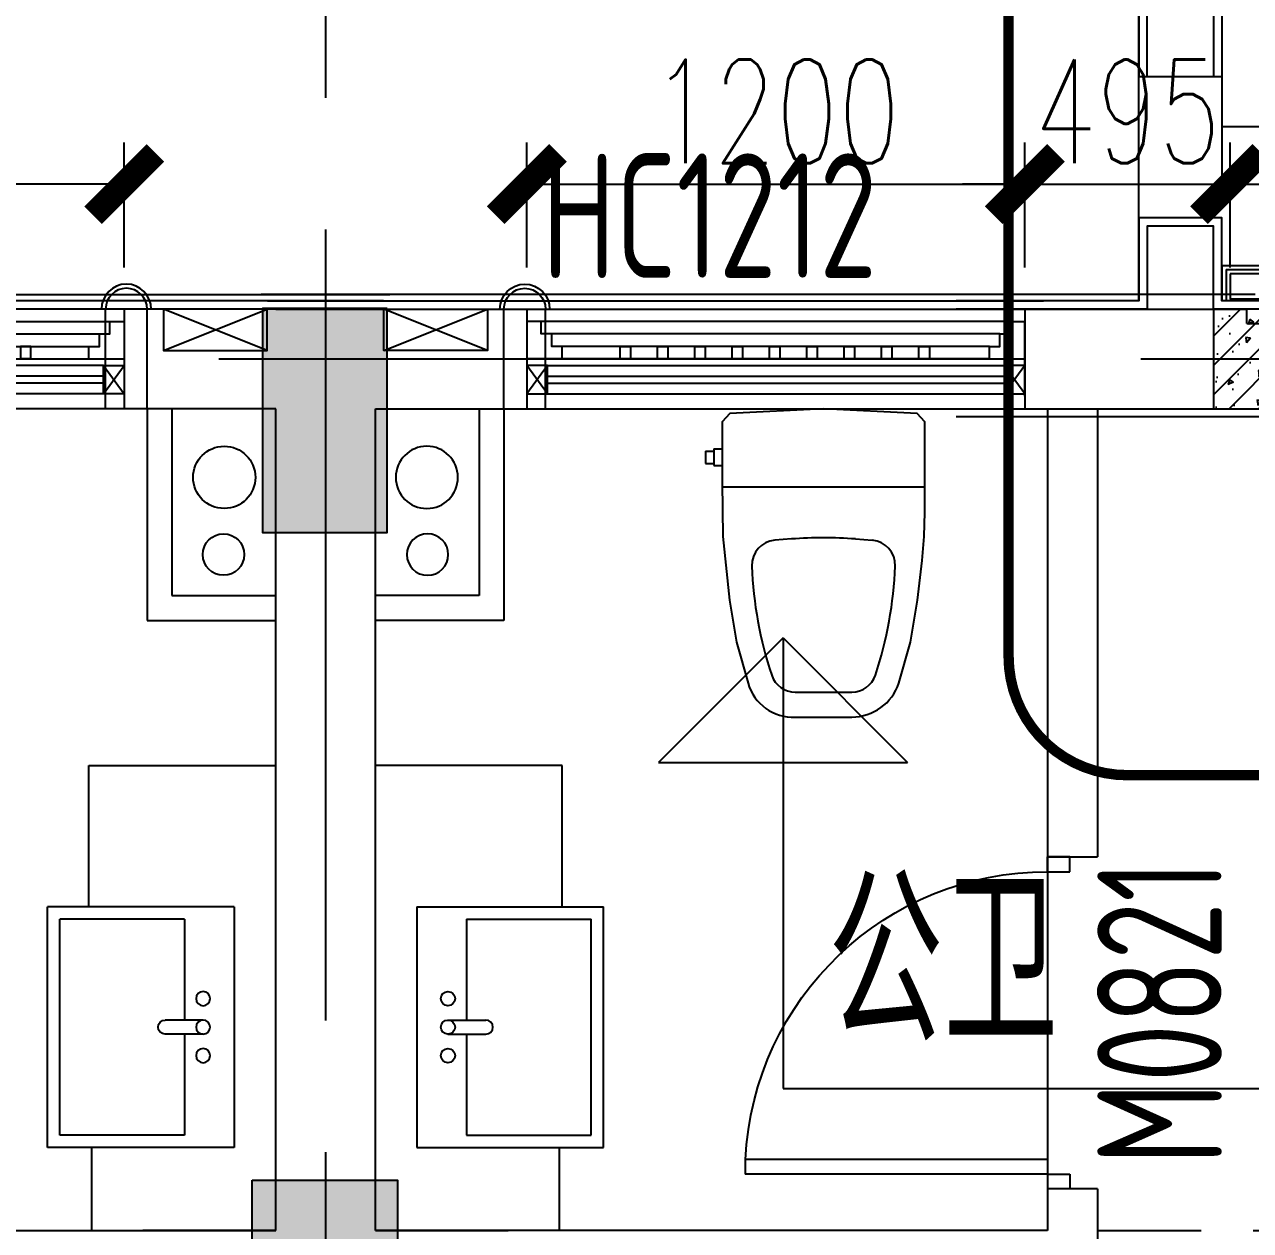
# Model space of a CAD drawing. Extents: x 296441 to 853063, y 459050 to 1117990.
# Drawn here: x 628973 to 631927, y 738013 to 740918 of the extents above; entities that cross this region are included whole.
import ezdxf

# ---------------------------------------------------------------- set-up
doc = ezdxf.new("R2010")
doc.units = 0
doc.header["$LTSCALE"] = 1000
for name, pattern in [('14-GRID$0$CENTER2', [28.575, 19.05, -3.175, 3.175, -3.175]), ('DASH', [0.35, 0.25, -0.1]), ('DZ-3-PLAN-FL01$0$DASHED2', [0.375, 0.25, -0.125])]:
    doc.linetypes.add(name, pattern=pattern)
for name, color, linetype in [('0-COL', 50, 'Continuous'), ('0-COL-H1', 170, 'Continuous'), ('14-GRID$0$G-GRID', 9, '14-GRID$0$CENTER2'), ('A_STAIR', 4, 'Continuous'), ('DIM_ELEV', 3, 'Continuous'), ('DZ-3-PLAN-FL01$0$A-WALL', 1, 'Continuous'), ('DZ-3-TEXT-FL01$0$A-ROOM-IDEN', 4, 'Continuous'), ('DZ-PLAN-MAIN-FL01$0$A-WIND-IDEN', 33, 'Continuous'), ('E1-FL01$0$A-FIXT', 162, 'Continuous'), ('E1-FL01$0$A-OVLK', 140, 'Continuous'), ('E1-FL01$0$A-WALL', 1, 'Continuous'), ('E1-FL01$0$A-WALL-FNSH', 6, 'Continuous'), ('E1-FL01$0$M2-FL01$0$A-ELEV-HEVY', 2, 'Continuous'), ('E1-FL01$0$M2-FL01$0$A-ELEV-MEDM', 4, 'Continuous'), ('E1-FL01$0$M2-FL01$0$A-WALL1', 2, 'Continuous'), ('E1-FL01$0$M3b-FL01$0$A-OVLK', 144, 'Continuous'), ('E2-E3-FL01$0$A-WALL', 1, 'Continuous'), ('E2-E3-FL01$0$E1-FL01$0$A-DOOR', 4, 'Continuous'), ('E2-E3-FL01$0$E1-FL01$0$A-FIXT', 162, 'Continuous'), ('E2-E3-FL01$0$E1-FL01$0$A-FLOR', 23, 'Continuous'), ('E2-E3-FL01$0$E1-FL01$0$A-HOLE-MECH', 222, 'Continuous'), ('E2-E3-FL01$0$E1-FL01$0$A-OVLK', 140, 'Continuous'), ('E2-E3-FL01$0$E1-FL01$0$A-WALL', 1, 'Continuous'), ('E2-E3-FL01$0$E1-FL01$0$G-XREF', 2, 'Continuous'), ('E2-E3-FL01$0$huachuangN$0$A-ELEV-THIN', 144, 'Continuous'), ('E2-E3-FL01$0$huachuangN$0$A-OVLK', 140, 'Continuous'), ('E2-E3-FL01$0$huachuangN$0$A-SECT-STONE', 42, 'Continuous'), ('E2-E3-FL01$0$huachuangN$0$A-SECT-WIND', 155, 'Continuous'), ('E2-E3-FL01$0$huachuangN$0$A-WALL', 1, 'Continuous'), ('E2-E3-FL01$0$huachuangN$0$A-WIND', 4, 'Continuous'), ('E4-FL01$0$A-OVLK', 140, 'Continuous'), ('E4-FL01$0$A-WALL-FNSH', 6, 'Continuous'), ('huachuangN$0$A-WALL', 1, 'Continuous'), ('WALL', 242, 'Continuous'), ('ZT0_默认图层-----PM、LM、DY、JD', 7, 'Continuous'), ('ZT1_Dim---标注---PM、LM、DY、JD', 252, 'Continuous'), ('ZT1_Dim---索引---PM、LM、DY、JD', 2, 'Continuous'), ('ZT1_通用--Wall---PM、LM、DY、JD', 5, 'Continuous'), ('ZT1_通用--填充---PM、LM、DY、JD', 8, 'Continuous'), ('ZT3_辅材--其他---------------JD', 1, 'Continuous'), ('ZT3_面板--石材板-PM、LM、DY、JD', 45, 'Continuous')]:
    doc.layers.add(name, color=color, linetype=linetype)
doc.layers.add('E1-BS01-18-19$0$ENTR-DETL-P$0$A-ANNO-NPLT', color=215, linetype='Continuous', plot=False)
doc.styles.get("Standard").update_dxf_attribs({"font": 'gbenor.shx', "bigfont": 'gbcbig.shx'})
doc.styles.add('ZT-DIMSTYLE', font='ROMANS.shx', dxfattribs={"width": 0.7, "bigfont": 'CHINESE.shx'})
doc.dimstyles.new('ZT-DIM100', dxfattribs={"dimscale": 100, "dimtxt": 2.5, "dimasz": 1.5, "dimexe": 1, "dimexo": 1, "dimgap": 0.5, "dimtad": 1, "dimdec": 0, "dimdsep": 46, "dimtxsty": 'ZT-DIMSTYLE', "dimblk": 'ARCHTICK', "dimcen": 2.5, "dimclrd": 175, "dimclre": 175, "dimclrt": 7, "dimazin": 2, "dimtfac": 1, "dimtix": 1, "dimtmove": 2, "dimatfit": 3, "dimfxl": 0, "dimarcsym": 0})

# ---------------------------------------------------------------- blocks, each defined once
blk = doc.blocks.new('XBX')
at = {"layer": 'A_STAIR'}
for p, q in [((954399.9, 542730.5), (954499.9, 542480.5)), ((954399.9, 542480.5), (954499.9, 542730.5))]:
    blk.add_line(p, q, dxfattribs=at)
blk.add_lwpolyline([(954499.9, 542730.5), (954399.9, 542730.5), (954399.9, 542480.5), (954499.9, 542480.5)], close=True, dxfattribs=at)
blk = doc.blocks.new('tt13')
at = {"layer": 'DIM_ELEV'}
for p, q in [((860385.3, 255715.7), (860085.3, 255415.7)), ((860385.3, 255715.7), (860685.3, 255415.7)), ((860385.3, 255715.7), (860385.3, 254630.2)), ((860085.3, 255415.7), (860685.3, 255415.7)), ((860385.3, 254630.2), (863050.6, 254630.2))]:
    blk.add_line(p, q, dxfattribs=at)
at = {"layer": 'DZ-3-TEXT-FL01$0$A-ROOM-IDEN'}
blk.add_text('公卫', height=385.82, dxfattribs=at).set_placement((860493.4, 254742.6))
at = {"layer": 'DZ-PLAN-MAIN-FL01$0$A-WIND-IDEN', "color": 2, "width": 0.8}
blk.add_text('HC1212', height=300, dxfattribs=at).set_placement((859804.3, 256583.1))
at = {"layer": 'DZ-PLAN-MAIN-FL01$0$A-WIND-IDEN', "width": 0.8}
blk.add_text('M0821', height=300, rotation=90, dxfattribs=at).set_placement((861442.5, 254446.1))
blk = doc.blocks.new('E2-E3-FL01$0$E1-FL01$0$M1')
for p, q in [((-153.2, 60), (-153.2, 880)), ((-153.2, 880), (-113.2, 880)), ((-113.2, 60), (-113.2, 880)), ((-933.2, 60), (-973.2, 60)), ((-973.2, 0), (-973.2, 60)), ((-933.2, 60), (-933.2, 0)), ((-153.2, 60), (-113.2, 60)), ((-113.2, 60), (-73.2, 60)), ((-113.2, 60), (-113.2, 0)), ((-73.2, 0), (-73.2, 60)), ((-933.2, 0), (-973.2, 0)), ((-113.2, 0), (-73.2, 0))]:
    blk.add_line(p, q)
blk.add_arc((-113.2, 60), 820, 92.796, 180)
blk = doc.blocks.new('E2-E3-FL01$0$E1-FL01$0$321')
for p, q in [((-284.5, -102), (-284.5, -132)), ((-284.5, -102), (-264.5, -102)), ((-264.5, -97), (-244.5, -97)), ((-264.5, -97), (-264.5, -137)), ((-284.5, -132), (-264.5, -132)), ((-264.5, -137), (-244.5, -137)), ((-244.4, -188), (244.5, -188)), ((-77.4, -314), (-117.4, -317.1)), ((77.4, -314), (117.4, -317.1)), ((-68, -683), (68, -683))]:
    blk.add_line(p, q)
blk.add_lwpolyline([(225.6, -12), (0, 0), (-225.6, -12), (-244.5, -32), (-244.5, -178), (-242.8, -307.9), (-226.5, -461), (-209.3, -562.2), (-181.8, -661, 0.35122), (-68, -743), (68, -743, 0.322645), (181.8, -661), (209.3, -562.2), (226.5, -461), (237.7, -366.2), (242.8, -307.9), (244.5, -249.4), (244.5, -32)], format="xyb", close=True)
for centre, radius, start, end in [((-112.7, -376.9), 60, 94.4412, 182.1331), ((0, -1311), 1000, 85.5588, 94.4412), ((112.7, -376.9), 60, 357.8669, 85.5588), ((766.7, -344.2), 940, 182.1331, 198.4718), ((-766.7, -344.2), 940, 341.5282, 357.8669), ((-68, -623), 60, 198.4718, 270), ((68, -623), 60, 270, 341.5282)]:
    blk.add_arc(centre, radius, start, end)
blk = doc.blocks.new('E2-E3-FL01$0$E1-FL01$0$$0$Da-PLAN-FL02$0$qiuxingfengmao')
for p, q in [((0, 100), (240, 100)), ((0, 0), (240, 0))]:
    blk.add_line(p, q)
for radius in [60, 50]:
    blk.add_arc((240, 50), radius, 270, 90)
blk = doc.blocks.new('E2-E3-FL01$0$huachuangN')
at = {"layer": 'E2-E3-FL01$0$huachuangN$0$A-ELEV-THIN'}
for p, q in [((1090, 210), (-40, 210)), ((1065, 180), (-15, 180))]:
    blk.add_line(p, q, dxfattribs=at)
at = {"layer": 'E2-E3-FL01$0$huachuangN$0$A-OVLK'}
for p, q in [((-75, 240), (1125, 240)), ((-75, 0), (1125, 0))]:
    blk.add_line(p, q, dxfattribs=at)
at = {"layer": 'E2-E3-FL01$0$huachuangN$0$A-SECT-STONE'}
for p, q in [((1125, 30), (1125, 210)), ((10, 120), (-75, 120)), ((150, 120), (175, 120)), ((240, 120), (265, 120)), ((330, 120), (355, 120)), ((420, 120), (445, 120)), ((510, 120), (535, 120)), ((600, 120), (625, 120)), ((690, 120), (715, 120)), ((780, 120), (805, 120)), ((870, 120), (895, 120)), ((1040, 120), (1125, 120))]:
    blk.add_line(p, q, dxfattribs=at)
for points in [[(10, 120), (10, 125), (10, 125.8), (10, 150), (-15, 150), (-15, 180), (-40, 180), (-40, 210), (-75, 210), (-75, 120)], [(1040, 120), (1040, 125), (1040, 125.8), (1040, 150), (1065, 150), (1065, 180), (1090, 180), (1090, 210), (1125, 210), (1125, 120)], [(150, 120), (150, 150), (175, 150), (175, 120)], [(240, 120), (240, 150), (265, 150), (265, 120)], [(330, 120), (330, 150), (355, 150), (355, 120)], [(420, 120), (420, 150), (445, 150), (445, 120)], [(510, 120), (510, 150), (535, 150), (535, 120)], [(600, 120), (600, 150), (625, 150), (625, 120)], [(690, 120), (690, 150), (715, 150), (715, 120)], [(780, 120), (780, 150), (805, 150), (805, 120)], [(870, 120), (870, 150), (895, 150), (895, 120)]]:
    blk.add_lwpolyline(points, dxfattribs=at)
at = {"layer": 'E2-E3-FL01$0$huachuangN$0$A-SECT-WIND'}
for p, q in [((-25, 104), (-75, 36)), ((-25, 36), (-75, 104)), ((-25, 104), (1075, 104)), ((1125, 104), (1075, 36)), ((1125, 36), (1075, 104)), ((-25, 78.5), (1075, 78.5)), ((-25, 61.5), (1075, 61.5)), ((-25, 36), (1075, 36))]:
    blk.add_line(p, q, dxfattribs=at)
for points in [[(-75, 104), (-75, 36), (-25, 36), (-25, 104)], [(1075, 104), (1075, 36), (1125, 36), (1125, 104)]]:
    blk.add_lwpolyline(points, close=True, dxfattribs=at)
at = {"layer": 'E2-E3-FL01$0$huachuangN$0$A-WALL'}
for p, q in [((-175, 240), (-75, 240)), ((-75, 240), (-75, 0)), ((1125, 240), (1125, 0)), ((1125, 240), (1225, 240)), ((-175, 0), (-75, 0)), ((1125, 0), (1225, 0))]:
    blk.add_line(p, q, dxfattribs=at)
at = {"layer": 'E2-E3-FL01$0$huachuangN$0$A-WIND'}
for p, q in [((1040, 150), (5, 150)), ((1040, 120), (10, 120))]:
    blk.add_line(p, q, dxfattribs=at)
blk = doc.blocks.new('E1-FL01$0$B1 PLAN 1$0$SDFGSDFGSD')
for p, q in [((63782.4, 91478.7), (63782.4, 91028.7)), ((64362.4, 91478.7), (63782.4, 91478.7)), ((64362.4, 91478.7), (64362.4, 91028.7)), ((64055.2, 91403.7), (64055.2, 91312.3)), ((64089.5, 91403.7), (64089.5, 91312.3)), ((63812.4, 91358.7), (63812.4, 91058.7)), ((64055.2, 91358.7), (63812.4, 91358.7)), ((64332.4, 91358.7), (64089.5, 91358.7)), ((64332.4, 91358.7), (64332.4, 91058.7)), ((63812.4, 91058.7), (64332.4, 91058.7)), ((63782.4, 91028.7), (64362.4, 91028.7))]:
    blk.add_line(p, q)
for centre in [(64003.8, 91403.7), (64072.4, 91403.7), (64141, 91403.7)]:
    blk.add_circle(centre, 17.1)
blk.add_arc((64072.4, 91312.3), 17.1, 180, 0)
blk = doc.blocks.new('20200618135151')
at = {"layer": 'ZT3_辅材--其他---------------JD', "ltscale": 10}
for p, q in [((220, 220), (200, 220)), ((210, -10), (210, 220)), ((220, -20), (220, 220)), ((-20, -20), (-20, 65)), ((-10, -10), (-10, 65)), ((-20, -20), (220, -20)), ((-10, -10), (210, -10))]:
    blk.add_line(p, q, dxfattribs=at)
blk = doc.blocks.new('中间套北入门头平面')
at = {"layer": 'ZT1_通用--填充---PM、LM、DY、JD'}
h = blk.add_hatch(dxfattribs=at)
h.set_pattern_fill('钢筋混凝土', color=256, scale=20, style=0)
h.set_pattern_definition([(45, (-92746.786, 143355.796), (-35.355339, 35.355339), []), (50, (-92746.79, 143355.8), (143.45204, -12.55043), [15, -165]), (355, (-92746.79, 143355.8), (-27.75027, 150.43843), [12, -132]), (100.4514, (-92734.83, 143354.75), (115.70188, 137.88791), [12.74804, -140.22842]), (46.1842, (-92746.79, 143395.8), (213.44821, -33.1038), [22.5, -247.5]), (96.6356, (-92729, 143393.04), (186.93254, 194.82357), [19.12206, -210.3426]), (351.1842, (-92746.79, 143395.8), (186.9324, 194.82372), [18, -198]), (21, (-92726.79, 143385.8), (119.38141, -80.52378), [15, -165]), (326, (-92726.79, 143385.8), (48.66307, 145.03001), [12, -132]), (71.4514, (-92716.84, 143379.09), (168.04453, 64.5061), [12.74804, -140.22842]), (37.5, (-92746.786, 143355.796), (2.431971, 66.57877), [0, -130.4, 0, -134, 0, -132.5]), (7.5, (-92746.786, 143355.796), (52.613907, 78.882342), [0, -76.4, 0, -127.4, 0, -50.5]), (327.5, (-92791.386, 143355.796), (106.764487, -4.510974), [0, -50, 0, -156, 0, -207]), (317.5, (-92811.39, 143355.8), (116.637234, 20.020996), [0, -65, 0, -103.6, 0, -147])])
h.paths.add_polyline_path([(820, 33.7), (770, 33.7), (770, -46.3), (820, -46.3), (820, -206.3), (990, -206.3), (990, 33.7)])
at = {"layer": 'E1-FL01$0$A-WALL'}
for p, q in [((1610, 33.7), (800, 33.7)), ((990, -206.3), (990, 33.7)), ((980, -206.3), (980, -206.3))]:
    blk.add_line(p, q, dxfattribs=at)
blk.add_lwpolyline([(980, -206.3), (990, -206.3), (990, -406.3), (1150, -406.3), (1150, -206.3), (1610, -206.3)], dxfattribs=at)
at = {"layer": 'E1-FL01$0$A-WALL-FNSH'}
blk.add_line((750, 53.7), (1610, 53.7), dxfattribs=at)
blk.add_lwpolyline([(800, -66.3), (800, -226.3), (970, -226.3), (970, -426.3), (1170, -426.3), (1170, -226.3), (1610, -226.3)], dxfattribs=at)
at = {"layer": 'E1-FL01$0$M2-FL01$0$A-ELEV-HEVY'}
for p, q in [((970, -1356.3), (970, -526.3, 5.4)), ((1170, -766.3, 5.4), (970, -766.3)), ((1170, -1356.3, 5.4), (1170, -766.3, 5.4))]:
    blk.add_line(p, q, dxfattribs=at)
at = {"layer": 'E1-FL01$0$M2-FL01$0$A-ELEV-MEDM'}
blk.add_line((990, -1366.3), (990, -766.3), dxfattribs=at)
at = {"layer": 'E1-FL01$0$M2-FL01$0$A-ELEV-MEDM', "elevation": 5.4}
blk.add_lwpolyline([(1150, -766.3), (1150, -1366.3), (1120, -1366.3)], dxfattribs=at)
at = {"layer": 'E1-FL01$0$M2-FL01$0$A-WALL1', "color": 2}
blk.add_line((1170, -226.3, 5.4), (1170, -1286.3, 5.4), dxfattribs=at)
at = {"layer": 'E1-FL01$0$M3b-FL01$0$A-OVLK'}
blk.add_line((970, -646.3), (-970, -646.3), dxfattribs=at)
at = {"layer": 'ZT1_通用--Wall---PM、LM、DY、JD', "ltscale": 0.5}
blk.add_lwpolyline([(820, 33.7), (770, 33.7), (770, -46.3), (820, -46.3), (820, -206.3), (990, -206.3), (990, 33.7)], close=True, dxfattribs=at)
at = {"layer": 'ZT3_面板--石材板-PM、LM、DY、JD', "ltscale": 0.2}
blk.add_lwpolyline([(950, -291.3), (950, -231.3), (750, -231.3), (750, -251.3), (760, -251.3, 0.414214), (770, -261.3), (770, -266.3), (780, -266.3), (780, -261.3, -0.302776), (795, -271.3, 0.302776), (810, -281.3), (810, -286.3), (830, -286.3), (830, -276.3), (860, -276.3), (860, -286.3), (870, -286.3), (870, -291.3), (950, -291.3)], format="xyb", dxfattribs=at)
at = {"ltscale": 10, "xscale": -1}
blk.add_blockref('20200618135151', (950, -291.3), dxfattribs=at)
blk = doc.blocks.new('9.6N一层')
at = {"layer": 'DZ-3-PLAN-FL01$0$A-WALL', "color": 33, "linetype": 'DZ-3-PLAN-FL01$0$DASHED2'}
blk.add_line((703121.5, 216723.4), (702271.5, 216723.4), dxfattribs=at)
at = {"layer": 'E1-BS01-18-19$0$ENTR-DETL-P$0$A-ANNO-NPLT'}
for centre, radius in [((704737.4, 218537.9), 75), ((704735.6, 218351.9), 50)]:
    blk.add_circle(centre, radius, dxfattribs=at)
at = {"layer": 'E1-FL01$0$A-FIXT'}
for p, q in [((704411.5, 217503.4), (704411.5, 217843.4)), ((704411.5, 217843.4), (704861.5, 217843.4)), ((704418.1, 216723.4), (704418.1, 216923.4))]:
    blk.add_line(p, q, dxfattribs=at)
at = {"layer": 'E1-FL01$0$A-OVLK'}
blk.add_line((703471.5, 218978.4), (705101.5, 218978.4), dxfattribs=at)
at = {"layer": 'E1-FL01$0$A-WALL-FNSH'}
for p in [(705121.5, 218963.4), (703501.5, 218963.4)]:
    blk.add_line(p, (703471.5, 218963.4), dxfattribs=at)
at = {"layer": 'E2-E3-FL01$0$A-WALL'}
blk.add_line((704861.5, 216723.4), (704541.5, 216723.4), dxfattribs=at)
blk.add_lwpolyline([(704861.5, 216723.4), (704861.5, 218703.4)], dxfattribs=at)
at = {"layer": 'E2-E3-FL01$0$E1-FL01$0$A-FLOR'}
blk.add_line((703241.5, 217623.4), (703241.5, 216823.4), dxfattribs=at)
at = {"layer": 'E2-E3-FL01$0$E1-FL01$0$A-WALL'}
for p, q in [((703061.5, 218703.4), (702701.5, 218703.4)), ((703501.5, 218703.4), (703241.5, 218703.4)), ((703241.5, 218703.4), (703241.5, 217623.4)), ((704861.5, 216723.4), (704861.5, 218703.4)), ((703121.5, 216823.4), (703121.5, 216603.4)), ((703121.5, 216823.4), (703241.5, 216823.4)), ((703241.5, 216823.4), (703241.5, 216723.4)), ((703241.5, 216723.4), (704861.5, 216723.4))]:
    blk.add_line(p, q, dxfattribs=at)
at = {"layer": 'E4-FL01$0$A-OVLK'}
blk.add_line((702861.5, 218978.4), (705136.5, 218978.4), dxfattribs=at)
at = {"layer": 'E4-FL01$0$A-WALL-FNSH'}
blk.add_line((703501.5, 218963.4), (703471.5, 218963.4), dxfattribs=at)
at = {"layer": 'huachuangN$0$A-WALL'}
blk.add_line((703501.5, 218943.4), (703331.5, 218943.4), dxfattribs=at)
at = {"layer": 'WALL'}
for p, q in [((702761.5, 218908.4), (702761.5, 218943.4)), ((703181.5, 218943.4), (702761.5, 218943.4)), ((703501.5, 218943.4), (703181.5, 218943.4)), ((705101.5, 218943.4), (704581.5, 218943.4)), ((702761.5, 218908.4), (702701.5, 218908.4)), ((703121.5, 218703.4), (703121.5, 217623.4)), ((704861.5, 218703.4), (704541.5, 218703.4)), ((704551.5, 218703.4), (704551.5, 218193.4)), ((704611.5, 218703.4), (704611.5, 218253.4)), ((704861.5, 217903.4), (704861.5, 218703.4)), ((704611.5, 218253.4), (704861.5, 218253.4)), ((704551.5, 218193.4), (704861.5, 218193.4)), ((703241.5, 217623.4), (703121.5, 217623.4))]:
    blk.add_line(p, q, dxfattribs=at)
at = {"layer": 'E1-FL01$0$A-FIXT', "extrusion": (0, 0, -1), "zscale": -1, "rotation": 90}
blk.add_blockref('E1-FL01$0$B1 PLAN 1$0$SDFGSDFGSD', (-613282.8, 153141), dxfattribs=at)
at = {"layer": 'E2-E3-FL01$0$E1-FL01$0$A-DOOR', "xscale": 0.8888888889923692, "yscale": 0.8888888889923692, "zscale": 0.8888888889923692, "rotation": 270}
blk.add_blockref('E2-E3-FL01$0$E1-FL01$0$M1', (703188.2, 216758.4), dxfattribs=at)
at = {"layer": 'E2-E3-FL01$0$E1-FL01$0$A-FIXT', "extrusion": (0, 0, -1), "zscale": -1}
blk.add_blockref('E2-E3-FL01$0$E1-FL01$0$321', (-703781.5, 218703.4), dxfattribs=at)
at = {"layer": 'E2-E3-FL01$0$E1-FL01$0$A-HOLE-MECH', "rotation": 90}
blk.add_blockref('E2-E3-FL01$0$E1-FL01$0$$0$Da-PLAN-FL02$0$qiuxingfengmao', (704551.5, 218703.4), dxfattribs=at)
at = {"layer": 'E2-E3-FL01$0$E1-FL01$0$G-XREF', "extrusion": (0, 0, -1), "zscale": -1}
blk.add_blockref('E2-E3-FL01$0$huachuangN', (-704421.5, 218703.4), dxfattribs=at)
at = {"layer": 'ZT0_默认图层-----PM、LM、DY、JD', "ltscale": 200, "xscale": -1, "rotation": 180}
blk.add_blockref('中间套北入门头平面', (701851.5, 218737.1), dxfattribs=at)
blk = doc.blocks.new('_ArchTick')
at = {"color": 0, "linetype": 'ByBlock', "const_width": 0.4}
blk.add_lwpolyline([(-0.5, -0.5), (0.5, 0.5)], dxfattribs=at)
blk = doc.blocks.new('*D2483')
at = {"layer": 'Defpoints', "color": 0, "ltscale": 1000, "transparency": 16777216}
for p in [(260, 216.2), (60, -85), (260, -85)]:
    blk.add_point(p, dxfattribs=at)
at = {"layer": 'ZT1_Dim---标注---PM、LM、DY、JD', "color": 175, "linetype": 'ByBlock', "lineweight": -2, "ltscale": 1000, "transparency": 16777216}
for p, q in [((60, 15), (60, 316.2)), ((260, 15), (260, 316.2)), ((60, 216.2), (260, 216.2))]:
    blk.add_line(p, q, dxfattribs=at)
at = {"layer": 'ZT1_Dim---标注---PM、LM、DY、JD', "color": 175, "lineweight": -2, "ltscale": 1000, "transparency": 16777216, "xscale": 150, "yscale": 150, "zscale": 150, "rotation": 180}
blk.add_blockref('_ArchTick', (60, 216.2), dxfattribs=at)
at = {"layer": 'ZT1_Dim---标注---PM、LM、DY、JD', "color": 175, "lineweight": -2, "ltscale": 1000, "transparency": 16777216, "xscale": 150, "yscale": 150, "zscale": 150}
blk.add_blockref('_ArchTick', (260, 216.2), dxfattribs=at)
at = {"layer": 'ZT1_Dim---标注---PM、LM、DY、JD', "color": 7, "ltscale": 1000, "transparency": 16777216, "insert": (362.5, 391.2), "char_height": 250, "attachment_point": 5, "style": 'ZT-DIMSTYLE'}
blk.add_mtext('200', dxfattribs=at)
blk = doc.blocks.new('*D2484')
at = {"layer": 'Defpoints', "color": 0, "ltscale": 1000, "transparency": 16777216}
for p in [(60, 216.2), (-435, -85), (60, -85)]:
    blk.add_point(p, dxfattribs=at)
at = {"layer": 'ZT1_Dim---标注---PM、LM、DY、JD', "color": 175, "linetype": 'ByBlock', "lineweight": -2, "ltscale": 1000, "transparency": 16777216}
for p, q in [((-435, 15), (-435, 316.2)), ((60, 15), (60, 316.2)), ((-435, 216.2), (-585, 216.2)), ((-435, 216.2), (60, 216.2)), ((60, 216.2), (210, 216.2))]:
    blk.add_line(p, q, dxfattribs=at)
at = {"layer": 'ZT1_Dim---标注---PM、LM、DY、JD', "color": 175, "lineweight": -2, "ltscale": 1000, "transparency": 16777216, "xscale": 150, "yscale": 150, "zscale": 150}
blk.add_blockref('_ArchTick', (-435, 216.2), dxfattribs=at)
at = {"layer": 'ZT1_Dim---标注---PM、LM、DY、JD', "color": 175, "lineweight": -2, "ltscale": 1000, "transparency": 16777216, "xscale": 150, "yscale": 150, "zscale": 150, "rotation": 180}
blk.add_blockref('_ArchTick', (60, 216.2), dxfattribs=at)
at = {"layer": 'ZT1_Dim---标注---PM、LM、DY、JD', "color": 7, "ltscale": 1000, "transparency": 16777216, "insert": (-187.5, 391.2), "char_height": 250, "attachment_point": 5, "style": 'ZT-DIMSTYLE'}
blk.add_mtext('495', dxfattribs=at)
blk = doc.blocks.new('*D2485')
at = {"layer": 'Defpoints', "color": 0, "ltscale": 1000, "transparency": 16777216}
for p in [(-435, 216.2), (-1635, -85), (-435, -85)]:
    blk.add_point(p, dxfattribs=at)
at = {"layer": 'ZT1_Dim---标注---PM、LM、DY、JD', "color": 175, "linetype": 'ByBlock', "lineweight": -2, "ltscale": 1000, "transparency": 16777216}
for p, q in [((-1635, 15), (-1635, 316.2)), ((-435, 15), (-435, 316.2)), ((-1635, 216.2), (-435, 216.2))]:
    blk.add_line(p, q, dxfattribs=at)
at = {"layer": 'ZT1_Dim---标注---PM、LM、DY、JD', "color": 175, "lineweight": -2, "ltscale": 1000, "transparency": 16777216, "xscale": 150, "yscale": 150, "zscale": 150, "rotation": 180}
blk.add_blockref('_ArchTick', (-1635, 216.2), dxfattribs=at)
at = {"layer": 'ZT1_Dim---标注---PM、LM、DY、JD', "color": 175, "lineweight": -2, "ltscale": 1000, "transparency": 16777216, "xscale": 150, "yscale": 150, "zscale": 150}
blk.add_blockref('_ArchTick', (-435, 216.2), dxfattribs=at)
at = {"layer": 'ZT1_Dim---标注---PM、LM、DY、JD', "color": 7, "ltscale": 1000, "transparency": 16777216, "insert": (-1035, 391.2), "char_height": 250, "attachment_point": 5, "style": 'ZT-DIMSTYLE'}
blk.add_mtext('1200', dxfattribs=at)
blk = doc.blocks.new('*D2104')
at = {"layer": 'Defpoints', "color": 0, "ltscale": 1000, "transparency": 16777216}
for p in [(628013.5, 740533.8), (628013.5, 740232.6), (629213.5, 740232.6)]:
    blk.add_point(p, dxfattribs=at)
at = {"layer": 'ZT1_Dim---标注---PM、LM、DY、JD', "color": 175, "linetype": 'ByBlock', "lineweight": -2, "ltscale": 1000, "transparency": 16777216}
for p, q in [((628013.5, 740332.6), (628013.5, 740633.8)), ((629213.5, 740332.6), (629213.5, 740633.8)), ((629213.5, 740533.8), (628013.5, 740533.8))]:
    blk.add_line(p, q, dxfattribs=at)
at = {"layer": 'ZT1_Dim---标注---PM、LM、DY、JD', "color": 175, "lineweight": -2, "ltscale": 1000, "transparency": 16777216, "xscale": 150, "yscale": 150, "zscale": 150, "rotation": 180}
blk.add_blockref('_ArchTick', (628013.5, 740533.8), dxfattribs=at)
at = {"layer": 'ZT1_Dim---标注---PM、LM、DY、JD', "color": 175, "lineweight": -2, "ltscale": 1000, "transparency": 16777216, "xscale": 150, "yscale": 150, "zscale": 150}
blk.add_blockref('_ArchTick', (629213.5, 740533.8), dxfattribs=at)
at = {"layer": 'ZT1_Dim---标注---PM、LM、DY、JD', "color": 7, "ltscale": 1000, "transparency": 16777216, "insert": (628613.5, 740708.8), "char_height": 250, "attachment_point": 5, "style": 'ZT-DIMSTYLE'}
blk.add_mtext('1200', dxfattribs=at)
blk = doc.blocks.new('A$C38AD7E8D')
at = {"layer": '0-COL', "color": 6}
for points in [[(21150, 120), (20850, 120), (20850, -420), (21150, -420)], [(20825, -1980), (21175, -1980), (21175, -2330), (20825, -2330)]]:
    blk.add_lwpolyline(points, close=True, dxfattribs=at)
at = {"layer": '0-COL-H1', "color": 254}
for points in [[(20850, -420), (20850, 120), (21150, -420), (21150, 120)], [(21175, -2330), (21175, -1980), (20825, -2330), (20825, -1980)]]:
    blk.add_solid(points, dxfattribs=at)
blk = doc.blocks.new('20200306164642')
at = {"layer": 'ZT1_Dim---索引---PM、LM、DY、JD', "linetype": 'DASH', "const_width": 25}
blk.add_lwpolyline([(-188.3, 1328.2), (2142.8, 1328.2, -0.414214), (2428.5, 1042.5), (2428.5, -922.3, -0.414214), (2142.8, -1208), (-188.3, -1208, -0.414214), (-474, -922.3), (-474, 1042.5, -0.414214)], format="xyb", close=True, dxfattribs=at)
at = {"layer": 'ZT1_Dim---标注---PM、LM、DY、JD', "ltscale": 1000}
for base, p1, p2, picture, middle in [((-435, 216.2), (-1635, -85), (-435, -85), '*D2485', (-1035, 391.2)), ((60, 216.2), (-435, -85), (60, -85), '*D2484', (-187.5, 391.2))]:
    dim = blk.add_linear_dim(base=base, p1=p1, p2=p2, dimstyle='ZT-DIM100', override={"dimfxl": 200}, dxfattribs=at)
    dim.commit()
    dim.dimension.update_dxf_attribs({"geometry": picture, "text_midpoint": middle})
dim = blk.add_linear_dim(base=(260, 216.2), p1=(60, -85), p2=(260, -85), dimstyle='ZT-DIM100', override={"dimfxl": 200}, dxfattribs=at)
dim.commit()
dim.dimension.update_dxf_attribs({"geometry": '*D2483', "text_midpoint": (362.5, 391.2), "dimtype": 128})

msp = doc.modelspace()

# ---------------------------------------------------------------- linework, layer by layer
at = {"layer": '14-GRID$0$G-GRID', "color": 8, "ltscale": 0.1}
for p, q in [((629698.5, 748996.4), (629698.5, 716237.9)), ((595151, 740112.6), (674432.5, 740112.6))]:
    msp.add_line(p, q, dxfattribs=at)
at = {"layer": 'E1-FL01$0$A-OVLK'}
msp.add_line((631918.5, 740267.6), (629578.5, 740267.6), dxfattribs=at)
at = {"layer": 'E1-FL01$0$A-WALL-FNSH'}
msp.add_line((629558.5, 740252.6), (631428.5, 740252.6), dxfattribs=at)
at = {"layer": 'E2-E3-FL01$0$E1-FL01$0$A-OVLK'}
msp.add_line((631938.5, 740267.6), (629818.5, 740267.6), dxfattribs=at)
at = {"layer": 'E4-FL01$0$A-OVLK'}
msp.add_line((631428.5, 740267.6), (629543.5, 740267.6), dxfattribs=at)

# ---------------------------------------------------------------- block references
for name, p in [('tt13', (-229584.3, 483724.4)), ('9.6N一层', (-75283, 521289.2)), ('A$C38AD7E8D', (608697, 740114.1, -13.6))]:
    msp.add_blockref(name, p)
at = {"layer": 'A_STAIR', "extrusion": (0, 0, -1), "xscale": -1, "zscale": -1, "rotation": 270}
msp.add_blockref('XBX', (-1172038.4, -214267.2, 15.4), dxfattribs=at)
at = {"layer": 'A_STAIR', "extrusion": (0, 0, -1), "zscale": -1, "rotation": 90.00000000000001}
msp.add_blockref('XBX', (-87358.6, -214267.2, 15.4), dxfattribs=at)
at = {"layer": 'DIM_ELEV', "xscale": -1}
msp.add_blockref('9.6N一层', (1334680, 521289.2), dxfattribs=at)

# ---------------------------------------------------------------- dimensions: what is measured, and where the dimension line sits
at = {"layer": 'ZT1_Dim---标注---PM、LM、DY、JD', "ltscale": 1000}
dim = msp.add_linear_dim(base=(628013.5, 740533.8), p1=(629213.5, 740232.6), p2=(628013.5, 740232.6), angle=180, dimstyle='ZT-DIM100', override={"dimfxl": 200}, dxfattribs=at)
dim.commit()
dim.dimension.update_dxf_attribs({"geometry": '*D2104', "text_midpoint": (628613.5, 740708.8)})

# ---------------------------------------------------------------- next in the draw order: block references
at = {"layer": 'ZT0_默认图层-----PM、LM、DY、JD', "ltscale": 1000}
msp.add_blockref('20200306164642', (631818.5, 740317.6), dxfattribs=at)

doc.saveas('drawing.dxf')
